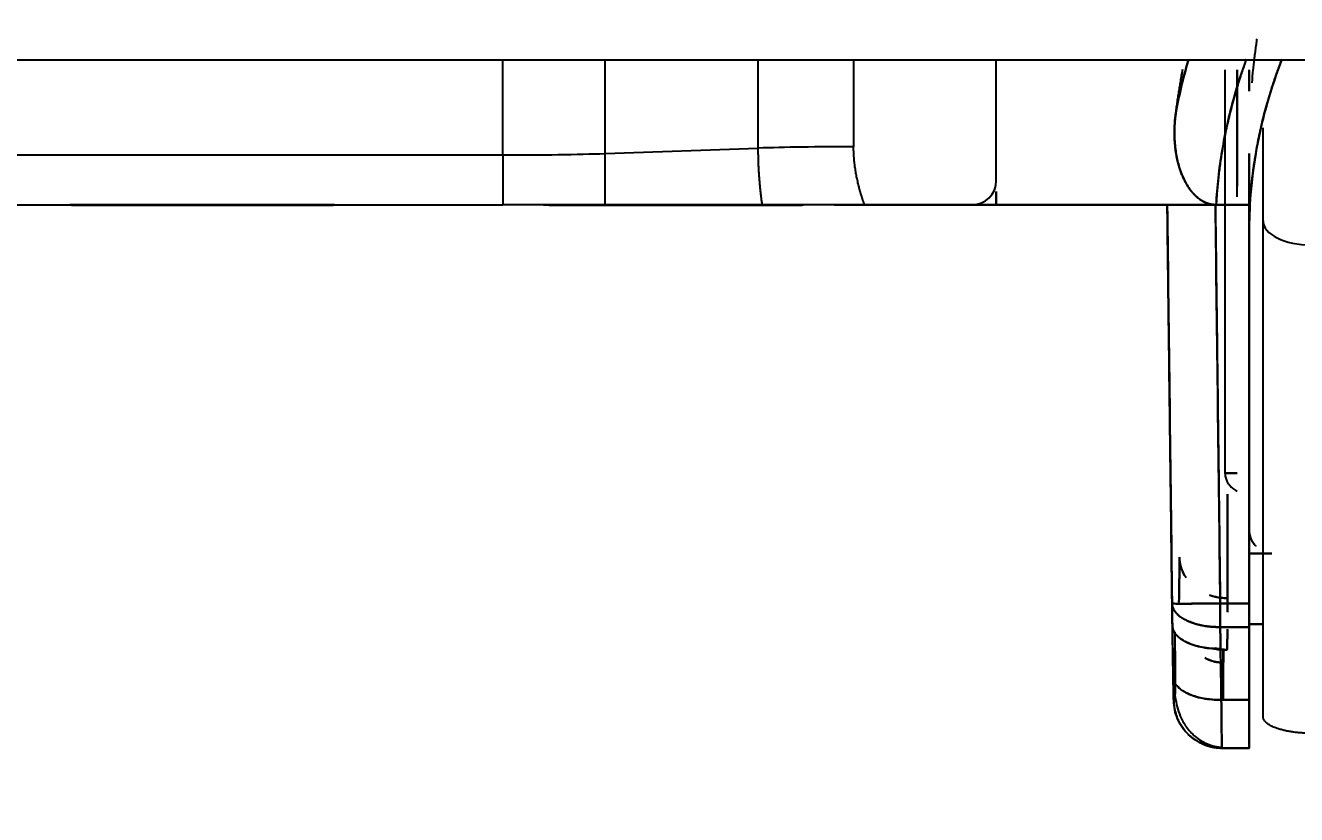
# Model space of a CAD drawing. Extents: x 8663 to 11443, y -20992 to -18942.
# Drawn here: x 9568.53 to 9594.93, y -20558.39 to -20542 of the extents above; entities that cross this region are included whole.
import ezdxf

# ---------------------------------------------------------------- set-up
doc = ezdxf.new("R2010")
doc.units = 0
doc.layers.get('0').update_dxf_attribs({"linetype": 'CONTINUOUS'})
doc.layers.add('1', color=7, linetype='CONTINUOUS')
doc.styles.add('____', font='')
doc.styles.get('____').set_extended_font_data('굴림')
doc.dimstyles.new('MSADIM', dxfattribs={"dimtxt": 33, "dimasz": 17, "dimexe": 10, "dimexo": 7.5, "dimgap": 10, "dimtad": 0, "dimtih": 1, "dimtoh": 1, "dimdec": 0, "dimzin": 1, "dimtxsty": '____', "dimcen": 11.25, "dimazin": 3, "dimtfac": 1, "dimtdec": 0, "dimtix": 1, "dimtmove": 0, "dimatfit": 3, "dimtolj": 1, "dimtzin": 1})

# ---------------------------------------------------------------- blocks, each defined once
blk = doc.blocks.new('*D257')
at = {"color": 0}
for p, q in [((9808.175, -20526.701), (9808.175, -20649.19)), ((9336.771, -20553.594), (9336.771, -20649.19)), ((9353.771, -20639.19), (9531.49, -20639.19)), ((9791.175, -20639.19), (9613.456, -20639.19))]:
    blk.add_line(p, q, dxfattribs=at)
for points in [[(9353.771, -20636.357), (9353.771, -20642.024), (9336.771, -20639.19)], [(9791.175, -20636.357), (9791.175, -20642.024), (9808.175, -20639.19)]]:
    blk.add_solid(points, dxfattribs=at)
at = {"color": 0, "insert": (9572.473, -20639.19), "char_height": 28, "attachment_point": 5, "style": '____'}
blk.add_mtext('\\A1;470', dxfattribs=at)

msp = doc.modelspace()

# ---------------------------------------------------------------- linework, layer by layer
at = {"layer": '1', "color": 7, "linetype": 'CONTINUOUS'}
for p, q in [((9578.447, -20544.688), (9578.447, -20542.716)), ((9580.569, -20544.657), (9580.569, -20542.716)), ((9583.748, -20544.546), (9583.748, -20542.716)), ((9585.728, -20542.716), (9585.728, -20544.517)), ((9588.69, -20545.222), (9588.69, -20542.716)), ((9594.23, -20546.056), (9594.23, -20544.121)), ((9580.569, -20544.657), (9583.748, -20544.546)), ((9516.189, -20544.688), (9578.447, -20544.688)), ((9578.447, -20544.688), (9578.447, -20545.722)), ((9580.569, -20545.722), (9580.569, -20544.657)), ((9424.935, -20545.722), (9578.447, -20545.722)), ((9585.956, -20545.722), (9588.19, -20545.722)), ((9592.241, -20545.722), (9592.24, -20545.722)), ((9594.23, -20556.351), (9594.23, -20546.056))]:
    msp.add_line(p, q, dxfattribs=at)
msp.add_arc((9588.19, -20545.222), 0.5, 270, 0, dxfattribs=at)
for centre, major_axis, ratio, start_param, end_param in [((9585.728, -20544.615), (-2.8, 0), 0.034899, 4.712389, 5.497787), ((9578.447, -20544.583), (3, 0), 0.034899, 4.712389, 5.497787), ((9595.23, -20546.056), (-1, 0), 0.499996, 0, 1.570796)]:
    msp.add_ellipse(centre, major_axis=major_axis, ratio=ratio, start_param=start_param, end_param=end_param, dxfattribs=at)
for points, degree, knots in [([(9594.027, -20542.922), (9594.03, -20542.901), (9594.034, -20542.859), (9594.041, -20542.795), (9594.048, -20542.732), (9594.055, -20542.669), (9594.063, -20542.606), (9594.071, -20542.544), (9594.078, -20542.482), (9594.087, -20542.42), (9594.095, -20542.359), (9594.101, -20542.311), (9594.105, -20542.284), (9594.106, -20542.277)], 3, [0, 0, 0, 0, 0.098705, 0.196998, 0.294878, 0.392345, 0.4894, 0.586042, 0.682271, 0.778088, 0.873492, 0.968483, 1, 1, 1, 1]), ([(9606.94, -20542.716), (9605.163, -20542.716), (9603.394, -20542.716), (9599.878, -20542.716), (9598.131, -20542.716), (9592.934, -20542.716), (9589.524, -20542.716), (9585.33, -20542.716), (9584.493, -20542.716), (9582.834, -20542.716), (9582.015, -20542.716), (9579.585, -20542.716), (9578.003, -20542.716), (9573.357, -20542.716), (9570.393, -20542.716), (9566.818, -20542.716), (9566.109, -20542.716), (9564.705, -20542.716), (9564.008, -20542.716), (9561.948, -20542.716), (9560.611, -20542.716), (9556.7, -20542.716), (9554.227, -20542.716), (9549.506, -20542.716), (9547.259, -20542.716), (9542.963, -20542.716), (9540.914, -20542.716), (9536.994, -20542.716), (9535.142, -20542.716), (9531.625, -20542.716), (9529.96, -20542.716), (9525.212, -20542.716), (9522.372, -20542.716), (9518.646, -20542.716), (9517.533, -20542.716), (9516.479, -20542.716)], 3, [0, 0, 0, 0, 0.038702, 0.038702, 0.077404, 0.077404, 0.154808, 0.154808, 0.174159, 0.174159, 0.19351, 0.19351, 0.232212, 0.232212, 0.309615, 0.309615, 0.328966, 0.328966, 0.348317, 0.348317, 0.387019, 0.387019, 0.464423, 0.464423, 0.541827, 0.541827, 0.619231, 0.619231, 0.696635, 0.696635, 0.774039, 0.774039, 0.928846, 0.928846, 1, 1, 1, 1]), ([(9592.682, -20542.704), (9592.679, -20542.713), (9592.571, -20543.087), (9592.483, -20543.465), (9592.416, -20543.836)], 3, [0, 0, 0, 0, 0.025816, 1, 1, 1, 1]), ([(9592.416, -20543.836), (9592.483, -20543.465), (9592.571, -20543.087), (9592.679, -20542.713), (9592.682, -20542.704)], 3, [0, 0, 0, 0, 0.974184, 1, 1, 1, 1]), ([(9593.256, -20545.722), (9593.278, -20545.347), (9593.319, -20544.972), (9593.444, -20544.227), (9593.527, -20543.857), (9593.705, -20543.226), (9593.79, -20542.962), (9593.886, -20542.7)], 3, [0, 0, 0, 0, 0.366502, 0.366502, 0.733003, 0.733003, 1, 1, 1, 1]), ([(9593.886, -20542.7), (9593.742, -20543.091), (9593.32, -20544.591), (9593.256, -20545.722)], 2, [0, 0, 0, 0.266862, 1, 1, 1]), ([(9593.957, -20545.722), (9594.021, -20544.652), (9594.448, -20543.148), (9594.623, -20542.7)], 2, [0, 0, 0, 0.692641, 1, 1, 1]), ([(9594.623, -20542.7), (9594.506, -20542.999), (9594.404, -20543.303), (9594.219, -20543.956), (9594.139, -20544.306), (9594.019, -20545.011), (9593.978, -20545.366), (9593.957, -20545.722)], 3, [0, 0, 0, 0, 0.307359, 0.307359, 0.65368, 0.65368, 1, 1, 1, 1]), ([(9592.56, -20542.915), (9592.56, -20542.915), (9592.552, -20542.958), (9592.537, -20543.044), (9592.515, -20543.174), (9592.494, -20543.304), (9592.473, -20543.436), (9592.453, -20543.568), (9592.434, -20543.702), (9592.422, -20543.792), (9592.416, -20543.836)], 3, [0, 0, 0, 0, 0.000231, 0.139976, 0.280747, 0.422545, 0.565369, 0.709219, 0.854096, 1, 1, 1, 1]), ([(9592.416, -20543.836), (9592.415, -20543.846), (9592.413, -20543.864), (9592.409, -20543.892), (9592.406, -20543.919), (9592.404, -20543.946), (9592.401, -20543.973), (9592.399, -20543.999), (9592.397, -20544.025), (9592.395, -20544.05), (9592.394, -20544.075), (9592.393, -20544.1), (9592.392, -20544.124), (9592.391, -20544.148), (9592.391, -20544.172), (9592.39, -20544.195), (9592.39, -20544.218), (9592.39, -20544.241), (9592.39, -20544.263), (9592.391, -20544.284), (9592.391, -20544.306), (9592.392, -20544.326), (9592.393, -20544.347), (9592.394, -20544.367), (9592.395, -20544.387), (9592.399, -20544.452), (9592.409, -20544.56), (9592.432, -20544.705), (9592.461, -20544.839), (9592.5, -20544.975), (9592.55, -20545.112), (9592.614, -20545.247), (9592.684, -20545.364), (9592.743, -20545.442), (9592.784, -20545.488), (9592.804, -20545.51), (9592.825, -20545.531), (9592.847, -20545.551), (9592.868, -20545.57), (9592.89, -20545.587), (9592.912, -20545.604), (9592.934, -20545.619), (9592.957, -20545.634), (9592.979, -20545.647), (9593.002, -20545.659), (9593.025, -20545.67), (9593.048, -20545.68), (9593.071, -20545.689), (9593.094, -20545.697), (9593.117, -20545.704), (9593.14, -20545.71), (9593.163, -20545.714), (9593.187, -20545.718), (9593.21, -20545.72), (9593.233, -20545.722), (9593.249, -20545.722), (9593.256, -20545.722)], 3, [0, 0, 0, 0, 0.012361, 0.024554, 0.036578, 0.048434, 0.06012, 0.071638, 0.082987, 0.094167, 0.105177, 0.116019, 0.126691, 0.137195, 0.147529, 0.157694, 0.167689, 0.177516, 0.187173, 0.196662, 0.205981, 0.215131, 0.224112, 0.232924, 0.241568, 0.250042, 0.319118, 0.383554, 0.443382, 0.498646, 0.569645, 0.634823, 0.694411, 0.748698, 0.762236, 0.775505, 0.788514, 0.801272, 0.813786, 0.826067, 0.838123, 0.849966, 0.861606, 0.873054, 0.884321, 0.895419, 0.906361, 0.917159, 0.927826, 0.938376, 0.948823, 0.95918, 0.969462, 0.979683, 0.989857, 1, 1, 1, 1]), ([(9593.256, -20545.722), (9593.115, -20545.722), (9592.982, -20545.648), (9592.865, -20545.583), (9592.763, -20545.465), (9592.596, -20545.269), (9592.498, -20544.963), (9592.416, -20544.706), (9592.396, -20544.406), (9592.378, -20544.127), (9592.416, -20543.836)], 2, [0, 0, 0, 0.125, 0.125, 0.25, 0.25, 0.5, 0.5, 0.75, 0.75, 1, 1, 1]), ([(9583.832, -20545.722), (9583.83, -20545.709), (9583.826, -20545.682), (9583.821, -20545.642), (9583.816, -20545.601), (9583.811, -20545.561), (9583.806, -20545.521), (9583.801, -20545.48), (9583.797, -20545.44), (9583.792, -20545.399), (9583.788, -20545.359), (9583.784, -20545.318), (9583.781, -20545.278), (9583.777, -20545.238), (9583.774, -20545.197), (9583.771, -20545.157), (9583.768, -20545.116), (9583.765, -20545.076), (9583.763, -20545.035), (9583.76, -20544.995), (9583.758, -20544.954), (9583.756, -20544.914), (9583.755, -20544.873), (9583.753, -20544.832), (9583.752, -20544.792), (9583.751, -20544.751), (9583.75, -20544.711), (9583.749, -20544.67), (9583.749, -20544.629), (9583.748, -20544.587), (9583.748, -20544.56), (9583.748, -20544.546)], 3, [0, 0, 0, 0, 0.03455, 0.06908, 0.103591, 0.138084, 0.172561, 0.207023, 0.24147, 0.275903, 0.310324, 0.344734, 0.379134, 0.413525, 0.447908, 0.482284, 0.516655, 0.551021, 0.585383, 0.619743, 0.654102, 0.68846, 0.72282, 0.757182, 0.791547, 0.825916, 0.860301, 0.894863, 0.929664, 0.964709, 1, 1, 1, 1]), ([(9574.946, -20545.722), (9574.965, -20545.722), (9574.913, -20545.722), (9574.672, -20545.722), (9574.485, -20545.722), (9574.004, -20545.722), (9573.71, -20545.722), (9573.061, -20545.722), (9572.705, -20545.722), (9571.985, -20545.722), (9571.622, -20545.722), (9570.943, -20545.722), (9570.628, -20545.722), (9570.093, -20545.722), (9569.874, -20545.722), (9569.564, -20545.722), (9569.473, -20545.722), (9569.454, -20545.722)], 3, [0, 0, 0, 0, 0.125, 0.125, 0.25, 0.25, 0.375, 0.375, 0.5, 0.5, 0.625, 0.625, 0.75, 0.75, 0.875, 0.875, 1, 1, 1, 1]), ([(9574.914, -20545.732), (9574.915, -20545.732), (9574.916, -20545.732), (9574.917, -20545.732), (9574.918, -20545.732), (9574.918, -20545.732), (9574.918, -20545.732), (9574.918, -20545.732), (9574.918, -20545.732), (9574.918, -20545.732), (9574.917, -20545.732), (9574.916, -20545.732), (9574.915, -20545.732), (9574.913, -20545.732), (9574.911, -20545.732), (9574.909, -20545.732), (9574.907, -20545.732), (9574.904, -20545.732), (9574.901, -20545.732), (9574.898, -20545.732), (9574.895, -20545.732), (9574.891, -20545.732), (9574.887, -20545.732), (9574.883, -20545.732), (9574.879, -20545.732), (9574.874, -20545.732), (9574.869, -20545.732), (9574.864, -20545.732), (9574.858, -20545.732), (9574.852, -20545.732), (9574.846, -20545.732), (9574.84, -20545.732), (9574.834, -20545.732), (9574.827, -20545.732), (9574.82, -20545.732), (9574.813, -20545.732), (9574.805, -20545.732), (9574.797, -20545.732), (9574.789, -20545.732), (9574.781, -20545.732), (9574.772, -20545.732), (9574.743, -20545.732), (9574.687, -20545.732), (9574.593, -20545.732), (9574.483, -20545.732), (9574.359, -20545.732), (9574.209, -20545.733), (9574.032, -20545.732), (9573.827, -20545.732), (9573.606, -20545.732), (9573.388, -20545.732), (9573.177, -20545.732), (9572.976, -20545.732), (9572.769, -20545.732), (9572.558, -20545.732), (9572.326, -20545.732), (9572.075, -20545.732), (9571.809, -20545.732), (9571.547, -20545.732), (9571.309, -20545.732), (9571.094, -20545.732), (9570.904, -20545.732), (9570.721, -20545.732), (9570.547, -20545.732), (9570.368, -20545.732), (9570.189, -20545.732), (9570.018, -20545.732), (9569.869, -20545.732), (9569.776, -20545.732), (9569.724, -20545.732), (9569.702, -20545.732), (9569.681, -20545.731), (9569.662, -20545.731), (9569.643, -20545.731), (9569.625, -20545.731), (9569.609, -20545.731), (9569.593, -20545.731), (9569.578, -20545.732), (9569.565, -20545.732), (9569.552, -20545.732), (9569.541, -20545.732), (9569.53, -20545.732), (9569.521, -20545.732), (9569.512, -20545.732), (9569.505, -20545.732), (9569.498, -20545.732), (9569.493, -20545.732), (9569.488, -20545.732), (9569.486, -20545.732), (9569.485, -20545.732)], 3, [0, 0, 0, 0, 0.003175, 0.006345, 0.009508, 0.012665, 0.015817, 0.018964, 0.022106, 0.025243, 0.028376, 0.031505, 0.034631, 0.037753, 0.040872, 0.043988, 0.047102, 0.050214, 0.053323, 0.056432, 0.059539, 0.062645, 0.065751, 0.068856, 0.071961, 0.075067, 0.078173, 0.081281, 0.084389, 0.087499, 0.090611, 0.093725, 0.096842, 0.099961, 0.103084, 0.10621, 0.109339, 0.112473, 0.115611, 0.118753, 0.121901, 0.125053, 0.149957, 0.174751, 0.199593, 0.224641, 0.250049, 0.281661, 0.312831, 0.343854, 0.37503, 0.399957, 0.42476, 0.449599, 0.474635, 0.500023, 0.531526, 0.562654, 0.593713, 0.625005, 0.649958, 0.674776, 0.699617, 0.72464, 0.749998, 0.781546, 0.812691, 0.843733, 0.874975, 0.881253, 0.887514, 0.893759, 0.899992, 0.906215, 0.91243, 0.918639, 0.924846, 0.931052, 0.93726, 0.943473, 0.949693, 0.955923, 0.962164, 0.96842, 0.974693, 0.980985, 0.987298, 0.993636, 1, 1, 1, 1]), ([(9569.485, -20545.732), (9569.504, -20545.732), (9569.593, -20545.731), (9569.901, -20545.732), (9570.119, -20545.732), (9570.647, -20545.732), (9570.957, -20545.731), (9571.628, -20545.732), (9571.988, -20545.732), (9572.699, -20545.732), (9573.051, -20545.731), (9573.692, -20545.732), (9573.98, -20545.733), (9574.456, -20545.732), (9574.644, -20545.732), (9574.882, -20545.732), (9574.933, -20545.732), (9574.914, -20545.732)], 3, [0, 0, 0, 0, 0.125, 0.125, 0.25, 0.25, 0.375, 0.375, 0.5, 0.5, 0.625, 0.625, 0.75, 0.75, 0.875, 0.875, 1, 1, 1, 1]), ([(9580.569, -20545.722), (9580.279, -20545.722), (9579.944, -20545.722), (9579.492, -20545.722), (9579.4, -20545.722), (9579.213, -20545.722), (9579.118, -20545.722), (9578.928, -20545.722), (9578.832, -20545.722), (9578.688, -20545.722), (9578.616, -20545.722), (9578.532, -20545.722), (9578.496, -20545.722), (9578.471, -20545.722), (9578.459, -20545.722), (9578.447, -20545.722)], 3, [0, 0, 0, 0, 0.5, 0.5, 0.625, 0.625, 0.75, 0.75, 0.875, 0.875, 0.9375, 0.96875, 0.984375, 0.984375, 1, 1, 1, 1]), ([(9579.291, -20545.722), (9579.355, -20545.722), (9579.694, -20545.722), (9580.507, -20545.722), (9581.538, -20545.722), (9582.631, -20545.722), (9583.618, -20545.722), (9584.35, -20545.722), (9584.715, -20545.722), (9584.686, -20545.722)], 2, [0, 0, 0, 0.059045, 0.193467, 0.327889, 0.462311, 0.596733, 0.731156, 0.865578, 1, 1, 1]), ([(9584.686, -20545.722), (9584.705, -20545.722), (9584.653, -20545.722), (9584.412, -20545.722), (9584.225, -20545.722), (9583.744, -20545.722), (9583.45, -20545.722), (9582.801, -20545.722), (9582.445, -20545.722), (9581.725, -20545.722), (9581.362, -20545.722), (9580.683, -20545.722), (9580.368, -20545.722), (9579.833, -20545.722), (9579.614, -20545.722), (9579.39, -20545.722), (9579.335, -20545.722), (9579.292, -20545.722)], 3, [0, 0, 0, 0, 0.134406, 0.134406, 0.268813, 0.268813, 0.403219, 0.403219, 0.537625, 0.537625, 0.672032, 0.672032, 0.806438, 0.806438, 0.940844, 0.940844, 1, 1, 1, 1]), ([(9579.406, -20545.732), (9579.431, -20545.732), (9579.458, -20545.732), (9579.641, -20545.732), (9579.859, -20545.732), (9580.387, -20545.732), (9580.697, -20545.731), (9581.368, -20545.732), (9581.728, -20545.732), (9582.439, -20545.732), (9582.791, -20545.731), (9583.432, -20545.732), (9583.72, -20545.733), (9584.196, -20545.732), (9584.384, -20545.732), (9584.622, -20545.732), (9584.673, -20545.732), (9584.654, -20545.732)], 3, [0, 0, 0, 0, 0.02651, 0.02651, 0.16558, 0.16558, 0.30465, 0.30465, 0.44372, 0.44372, 0.58279, 0.58279, 0.72186, 0.72186, 0.86093, 0.86093, 1, 1, 1, 1]), ([(9584.654, -20545.732), (9584.655, -20545.732), (9584.656, -20545.732), (9584.657, -20545.732), (9584.658, -20545.732), (9584.658, -20545.732), (9584.658, -20545.732), (9584.658, -20545.732), (9584.658, -20545.732), (9584.658, -20545.732), (9584.657, -20545.732), (9584.656, -20545.732), (9584.655, -20545.732), (9584.653, -20545.732), (9584.651, -20545.732), (9584.649, -20545.732), (9584.647, -20545.732), (9584.644, -20545.732), (9584.641, -20545.732), (9584.638, -20545.732), (9584.635, -20545.732), (9584.631, -20545.732), (9584.627, -20545.732), (9584.623, -20545.732), (9584.619, -20545.732), (9584.614, -20545.732), (9584.609, -20545.732), (9584.604, -20545.732), (9584.598, -20545.732), (9584.592, -20545.732), (9584.586, -20545.732), (9584.58, -20545.732), (9584.574, -20545.732), (9584.567, -20545.732), (9584.56, -20545.732), (9584.553, -20545.732), (9584.545, -20545.732), (9584.537, -20545.732), (9584.529, -20545.732), (9584.521, -20545.732), (9584.512, -20545.732), (9584.483, -20545.732), (9584.427, -20545.732), (9584.333, -20545.732), (9584.223, -20545.732), (9584.099, -20545.732), (9583.949, -20545.733), (9583.772, -20545.732), (9583.567, -20545.732), (9583.346, -20545.732), (9583.128, -20545.732), (9582.917, -20545.732), (9582.716, -20545.732), (9582.509, -20545.732), (9582.298, -20545.732), (9582.066, -20545.732), (9581.815, -20545.732), (9581.549, -20545.732), (9581.287, -20545.732), (9581.049, -20545.732), (9580.834, -20545.732), (9580.644, -20545.732), (9580.461, -20545.732), (9580.287, -20545.732), (9580.108, -20545.732), (9579.929, -20545.732), (9579.758, -20545.732), (9579.656, -20545.732), (9579.608, -20545.732), (9579.605, -20545.732)], 3, [0, 0, 0, 0, 0.003755, 0.007503, 0.011244, 0.014978, 0.018706, 0.022427, 0.026143, 0.029853, 0.033558, 0.037259, 0.040955, 0.044647, 0.048336, 0.052021, 0.055704, 0.059384, 0.063062, 0.066738, 0.070412, 0.074086, 0.077758, 0.081431, 0.085103, 0.088776, 0.09245, 0.096124, 0.099801, 0.103479, 0.107159, 0.110842, 0.114528, 0.118217, 0.121909, 0.125606, 0.129307, 0.133013, 0.136724, 0.14044, 0.144163, 0.147891, 0.177343, 0.206664, 0.236043, 0.265666, 0.295713, 0.333098, 0.369961, 0.406649, 0.443519, 0.472999, 0.502331, 0.531706, 0.561314, 0.591339, 0.628594, 0.665408, 0.702138, 0.739146, 0.768655, 0.798005, 0.827383, 0.856976, 0.886965, 0.924274, 0.961107, 0.997818, 1, 1, 1, 1]), ([(9583.832, -20545.722), (9583.555, -20545.722), (9583.278, -20545.722), (9582.726, -20545.722), (9582.45, -20545.722), (9582.039, -20545.722), (9581.903, -20545.722), (9581.631, -20545.722), (9581.495, -20545.722), (9581.226, -20545.722), (9581.092, -20545.722), (9580.894, -20545.722), (9580.828, -20545.722), (9580.697, -20545.722), (9580.633, -20545.722), (9580.569, -20545.722)], 3, [0, 0, 0, 0, 0.25, 0.25, 0.5, 0.5, 0.625, 0.625, 0.75, 0.75, 0.875, 0.875, 0.9375, 0.9375, 1, 1, 1, 1]), ([(9585.956, -20545.722), (9585.857, -20545.722), (9585.66, -20545.722), (9585.467, -20545.722), (9585.275, -20545.722), (9585.18, -20545.722), (9585.038, -20545.722), (9584.991, -20545.722), (9584.921, -20545.722), (9584.898, -20545.722), (9584.852, -20545.722), (9584.737, -20545.722), (9584.537, -20545.722), (9584.369, -20545.722), (9584.206, -20545.722), (9584.127, -20545.722), (9584.032, -20545.722), (9584.013, -20545.722), (9583.976, -20545.722), (9583.92, -20545.722), (9583.867, -20545.722), (9583.832, -20545.722)], 3, [0, 0, 0, 0, 0.125, 0.25, 0.25, 0.375, 0.375, 0.4375, 0.4375, 0.46875, 0.46875, 0.5, 0.625, 0.75, 0.75, 0.875, 0.875, 0.90625, 0.90625, 0.9375, 1, 1, 1, 1]), ([(9587.958, -20545.722), (9587.788, -20545.722), (9587.585, -20545.722), (9587.384, -20545.722), (9587.17, -20545.722)], 2, [0, 0, 0, 0.5, 0.5, 1, 1, 1]), ([(9588.416, -20545.722), (9588.416, -20545.722), (9588.412, -20545.722), (9588.4, -20545.722), (9588.391, -20545.722), (9588.367, -20545.722), (9588.353, -20545.722), (9588.318, -20545.722), (9588.298, -20545.722), (9588.254, -20545.722), (9588.23, -20545.722), (9588.178, -20545.722), (9588.151, -20545.722), (9588.093, -20545.722), (9588.063, -20545.722), (9588.002, -20545.722), (9587.971, -20545.722), (9587.94, -20545.722)], 3, [0, 0, 0, 0, 0.124292, 0.124292, 0.249393, 0.249393, 0.374494, 0.374494, 0.499595, 0.499595, 0.624697, 0.624697, 0.749798, 0.749798, 0.874899, 0.874899, 1, 1, 1, 1]), ([(9587.94, -20545.722), (9588.034, -20545.722), (9588.209, -20545.722), (9588.343, -20545.722), (9588.416, -20545.722), (9588.416, -20545.722)], 2, [0, 0, 0, 0.249872, 0.499744, 0.749617, 1, 1, 1]), ([(9592.241, -20545.722), (9592.242, -20545.722), (9592.395, -20545.722), (9592.536, -20545.722), (9592.674, -20545.722), (9593.044, -20545.722), (9593.241, -20545.722)], 2, [0, 0, 0, 0.25, 0.5, 0.5, 0.75, 1, 1, 1]), ([(9593.241, -20545.722), (9593.236, -20545.722), (9593.225, -20545.722), (9593.209, -20545.722), (9593.193, -20545.722), (9593.178, -20545.722), (9593.162, -20545.722), (9593.145, -20545.722), (9593.129, -20545.723), (9593.113, -20545.723), (9593.097, -20545.723), (9593.081, -20545.723), (9593.065, -20545.723), (9593.048, -20545.723), (9593.032, -20545.723), (9593.016, -20545.723), (9593, -20545.723), (9592.983, -20545.723), (9592.967, -20545.723), (9592.951, -20545.723), (9592.935, -20545.723), (9592.919, -20545.723), (9592.903, -20545.723), (9592.887, -20545.723), (9592.871, -20545.723), (9592.855, -20545.723), (9592.839, -20545.723), (9592.824, -20545.723), (9592.808, -20545.723), (9592.793, -20545.723), (9592.777, -20545.723), (9592.762, -20545.723), (9592.747, -20545.723), (9592.732, -20545.723), (9592.717, -20545.723), (9592.702, -20545.723), (9592.688, -20545.723), (9592.673, -20545.723), (9592.659, -20545.723), (9592.645, -20545.723), (9592.631, -20545.723), (9592.618, -20545.723), (9592.604, -20545.723), (9592.591, -20545.723), (9592.578, -20545.723), (9592.565, -20545.723), (9592.553, -20545.723), (9592.54, -20545.723), (9592.528, -20545.723), (9592.516, -20545.723), (9592.504, -20545.723), (9592.493, -20545.723), (9592.482, -20545.723), (9592.471, -20545.723), (9592.46, -20545.723), (9592.449, -20545.723), (9592.439, -20545.723), (9592.429, -20545.723), (9592.419, -20545.723), (9592.41, -20545.723), (9592.401, -20545.723), (9592.392, -20545.723), (9592.383, -20545.723), (9592.375, -20545.723), (9592.367, -20545.723), (9592.359, -20545.723), (9592.351, -20545.723), (9592.344, -20545.723), (9592.337, -20545.723), (9592.33, -20545.723), (9592.323, -20545.723), (9592.317, -20545.723), (9592.311, -20545.723), (9592.305, -20545.723), (9592.3, -20545.723), (9592.295, -20545.723), (9592.29, -20545.723), (9592.285, -20545.723), (9592.281, -20545.723), (9592.277, -20545.723), (9592.273, -20545.723), (9592.269, -20545.723), (9592.265, -20545.723), (9592.262, -20545.723), (9592.259, -20545.723), (9592.257, -20545.723), (9592.254, -20545.723), (9592.252, -20545.723), (9592.25, -20545.723), (9592.248, -20545.723), (9592.246, -20545.722), (9592.245, -20545.722), (9592.244, -20545.722), (9592.243, -20545.722), (9592.242, -20545.722), (9592.242, -20545.722), (9592.241, -20545.722), (9592.241, -20545.722), (9592.241, -20545.722)], 3, [0, 0, 0, 0, 0.010061, 0.020173, 0.030334, 0.040544, 0.050802, 0.061106, 0.071456, 0.08185, 0.092288, 0.102768, 0.11329, 0.123851, 0.13445, 0.145087, 0.15576, 0.166468, 0.177208, 0.187981, 0.198784, 0.209616, 0.220476, 0.231362, 0.242272, 0.253205, 0.264159, 0.275134, 0.286126, 0.297135, 0.308159, 0.319197, 0.330246, 0.341305, 0.352372, 0.363446, 0.374525, 0.385607, 0.396691, 0.407775, 0.418856, 0.429935, 0.441008, 0.452074, 0.463131, 0.474178, 0.485213, 0.496235, 0.507241, 0.51823, 0.529201, 0.540152, 0.551081, 0.561987, 0.572867, 0.583722, 0.594549, 0.605346, 0.616113, 0.626848, 0.637549, 0.648215, 0.658845, 0.669437, 0.679991, 0.690504, 0.700976, 0.711405, 0.721791, 0.732132, 0.742427, 0.752675, 0.762875, 0.773026, 0.783127, 0.793178, 0.803176, 0.813123, 0.823015, 0.832854, 0.842638, 0.852366, 0.862037, 0.871652, 0.88121, 0.890709, 0.900149, 0.909531, 0.918852, 0.928114, 0.937315, 0.946455, 0.955534, 0.964552, 0.973507, 0.982401, 0.991232, 1, 1, 1, 1]), ([(9593.44, -20551.294), (9593.44, -20551.294), (9593.446, -20551.294), (9593.468, -20551.294), (9593.485, -20551.294), (9593.529, -20551.294), (9593.556, -20551.294), (9593.617, -20551.294), (9593.652, -20551.294), (9593.69, -20551.294)], 3, [0, 0, 0, 0, 0.248914, 0.248914, 0.499276, 0.499276, 0.749638, 0.749638, 1, 1, 1, 1]), ([(9593.69, -20551.294), (9593.652, -20551.294), (9593.617, -20551.294), (9593.556, -20551.294), (9593.529, -20551.294), (9593.485, -20551.294), (9593.468, -20551.294), (9593.446, -20551.294), (9593.44, -20551.294), (9593.44, -20551.294)], 3, [0, 0, 0, 0, 0.250161, 0.250161, 0.500323, 0.500323, 0.750484, 0.750484, 1, 1, 1, 1]), ([(9593.44, -20551.294), (9593.44, -20551.322), (9593.443, -20551.351), (9593.456, -20551.406), (9593.466, -20551.434), (9593.491, -20551.486), (9593.506, -20551.511), (9593.542, -20551.558), (9593.563, -20551.58), (9593.61, -20551.62), (9593.635, -20551.638), (9593.671, -20551.659), (9593.68, -20551.664), (9593.69, -20551.669)], 3, [0, 0, 0, 0, 0.187613, 0.187613, 0.375226, 0.375226, 0.562839, 0.562839, 0.750451, 0.750451, 0.938064, 0.938064, 1, 1, 1, 1]), ([(9593.94, -20552.464), (9593.94, -20552.468), (9593.94, -20552.475), (9593.941, -20552.487), (9593.941, -20552.498), (9593.942, -20552.509), (9593.943, -20552.52), (9593.945, -20552.531), (9593.946, -20552.542), (9593.948, -20552.553), (9593.95, -20552.564), (9593.952, -20552.574), (9593.955, -20552.585), (9593.958, -20552.595), (9593.961, -20552.606), (9593.964, -20552.616), (9593.967, -20552.626), (9593.971, -20552.636), (9593.974, -20552.646), (9593.978, -20552.655), (9593.982, -20552.665), (9593.986, -20552.674), (9593.991, -20552.684), (9593.995, -20552.693), (9594, -20552.702), (9594.005, -20552.71), (9594.01, -20552.719), (9594.015, -20552.728), (9594.021, -20552.736), (9594.026, -20552.744), (9594.032, -20552.752), (9594.037, -20552.76), (9594.043, -20552.768), (9594.047, -20552.773), (9594.05, -20552.776), (9594.05, -20552.777)], 3, [0, 0, 0, 0, 0.033772, 0.067372, 0.100799, 0.134052, 0.167133, 0.200041, 0.232776, 0.265338, 0.297728, 0.329944, 0.361988, 0.393858, 0.425556, 0.457081, 0.488433, 0.519612, 0.550618, 0.581451, 0.612111, 0.642599, 0.672913, 0.703055, 0.733024, 0.762819, 0.792442, 0.821893, 0.85117, 0.880274, 0.909205, 0.937964, 0.96655, 0.994962, 1, 1, 1, 1]), ([(9594.079, -20552.809), (9594.078, -20552.809), (9594.01, -20552.738), (9593.973, -20552.643), (9593.94, -20552.558), (9593.94, -20552.464)], 2, [0, 0, 0, 0.001093, 0.500547, 0.500547, 1, 1, 1]), ([(9592.479, -20553.976), (9592.484, -20553.976), (9592.487, -20553.896), (9592.492, -20553.579), (9592.493, -20553.344), (9592.493, -20553.038)], 3, [0, 0, 0, 0, 0.5, 0.5, 1, 1, 1, 1]), ([(9592.636, -20553.473), (9592.612, -20553.439), (9592.591, -20553.403), (9592.547, -20553.314), (9592.528, -20553.26), (9592.501, -20553.151), (9592.494, -20553.094), (9592.493, -20553.038)], 3, [0, 0, 0, 0, 0.264063, 0.264063, 0.632031, 0.632031, 1, 1, 1, 1]), ([(9593.493, -20553.892), (9593.428, -20553.892), (9593.363, -20553.887), (9593.237, -20553.865), (9593.176, -20553.849), (9593.118, -20553.829)], 3, [0, 0, 0, 0, 0.506522, 0.506522, 1, 1, 1, 1]), ([(9593.342, -20554.002), (9593.337, -20554.002), (9593.327, -20554.002), (9593.312, -20554.002), (9593.297, -20554.002), (9593.282, -20554.003), (9593.268, -20554.003), (9593.253, -20554.003), (9593.239, -20554.003), (9593.225, -20554.003), (9593.211, -20554.003), (9593.197, -20554.004), (9593.183, -20554.004), (9593.17, -20554.004), (9593.156, -20554.004), (9593.143, -20554.004), (9593.13, -20554.004), (9593.117, -20554.004), (9593.104, -20554.005), (9593.092, -20554.005), (9593.08, -20554.005), (9593.067, -20554.005), (9593.055, -20554.005), (9593.043, -20554.005), (9593.032, -20554.005), (9593.02, -20554.005), (9593.009, -20554.006), (9592.997, -20554.006), (9592.986, -20554.006), (9592.975, -20554.006), (9592.965, -20554.006), (9592.954, -20554.006), (9592.944, -20554.006), (9592.933, -20554.006), (9592.923, -20554.006), (9592.913, -20554.006), (9592.904, -20554.006), (9592.894, -20554.007), (9592.885, -20554.007), (9592.875, -20554.007), (9592.866, -20554.007), (9592.857, -20554.007), (9592.849, -20554.007), (9592.84, -20554.007), (9592.831, -20554.007), (9592.823, -20554.007), (9592.815, -20554.007), (9592.807, -20554.007), (9592.799, -20554.007), (9592.791, -20554.007), (9592.784, -20554.007), (9592.777, -20554.007), (9592.769, -20554.007), (9592.762, -20554.007), (9592.755, -20554.007), (9592.748, -20554.007), (9592.742, -20554.007), (9592.735, -20554.008), (9592.729, -20554.008), (9592.723, -20554.008), (9592.717, -20554.008), (9592.711, -20554.008), (9592.705, -20554.008), (9592.699, -20554.008), (9592.694, -20554.008), (9592.688, -20554.008), (9592.683, -20554.008), (9592.678, -20554.008), (9592.673, -20554.008), (9592.668, -20554.008), (9592.663, -20554.008), (9592.658, -20554.008), (9592.654, -20554.008), (9592.649, -20554.008), (9592.645, -20554.008), (9592.641, -20554.008), (9592.609, -20554.008), (9592.557, -20554.008), (9592.496, -20554.008), (9592.452, -20554.008), (9592.413, -20554.008), (9592.383, -20554.007), (9592.363, -20554.007), (9592.353, -20554.007), (9592.347, -20554.006), (9592.345, -20554.006), (9592.343, -20554.006), (9592.343, -20554.006), (9592.342, -20554.005), (9592.342, -20554.006), (9592.342, -20554.005), (9592.342, -20554.005)], 3, [0, 0, 0, 0, 0.009645, 0.01921, 0.028694, 0.038098, 0.047422, 0.056665, 0.065827, 0.074909, 0.083911, 0.092832, 0.101672, 0.110432, 0.119112, 0.127711, 0.13623, 0.144668, 0.153026, 0.161303, 0.1695, 0.177616, 0.185652, 0.193607, 0.201482, 0.209277, 0.21699, 0.224624, 0.232177, 0.23965, 0.247042, 0.254353, 0.261584, 0.268735, 0.275805, 0.282795, 0.289704, 0.296533, 0.303281, 0.309949, 0.316536, 0.323043, 0.329469, 0.335815, 0.342081, 0.348265, 0.35437, 0.360394, 0.366337, 0.3722, 0.377983, 0.383685, 0.389307, 0.394848, 0.400309, 0.405689, 0.410988, 0.416208, 0.421347, 0.426405, 0.431383, 0.43628, 0.441097, 0.445833, 0.450489, 0.455065, 0.45956, 0.463974, 0.468308, 0.472562, 0.476735, 0.480828, 0.48484, 0.488771, 0.492623, 0.496393, 0.500084, 0.578189, 0.645882, 0.703159, 0.750017, 0.822706, 0.874984, 0.911218, 0.937488, 0.955462, 0.968743, 0.977565, 0.98437, 0.993612, 1, 1, 1, 1]), ([(9592.342, -20554.005), (9592.342, -20554.006), (9592.342, -20554.007), (9592.342, -20554.008), (9592.342, -20554.01), (9592.342, -20554.012), (9592.342, -20554.014), (9592.342, -20554.017), (9592.343, -20554.02), (9592.343, -20554.023), (9592.343, -20554.026), (9592.344, -20554.03), (9592.344, -20554.035), (9592.345, -20554.04), (9592.346, -20554.047), (9592.348, -20554.056), (9592.351, -20554.068), (9592.356, -20554.084), (9592.365, -20554.109), (9592.384, -20554.147), (9592.414, -20554.189), (9592.453, -20554.23), (9592.498, -20554.269), (9592.559, -20554.312), (9592.612, -20554.341), (9592.647, -20554.358), (9592.655, -20554.362), (9592.664, -20554.366), (9592.674, -20554.37), (9592.684, -20554.375), (9592.695, -20554.379), (9592.706, -20554.384), (9592.717, -20554.388), (9592.729, -20554.393), (9592.742, -20554.398), (9592.755, -20554.403), (9592.769, -20554.407), (9592.783, -20554.412), (9592.798, -20554.417), (9592.814, -20554.422), (9592.83, -20554.427), (9592.846, -20554.431), (9592.864, -20554.436), (9592.882, -20554.441), (9592.9, -20554.445), (9592.919, -20554.45), (9592.939, -20554.454), (9592.96, -20554.458), (9592.981, -20554.462), (9593.002, -20554.466), (9593.025, -20554.47), (9593.048, -20554.473), (9593.072, -20554.477), (9593.096, -20554.48), (9593.121, -20554.483), (9593.146, -20554.485), (9593.173, -20554.487), (9593.199, -20554.489), (9593.227, -20554.491), (9593.255, -20554.492), (9593.283, -20554.493), (9593.312, -20554.493), (9593.332, -20554.493), (9593.342, -20554.493)], 3, [0, 0, 0, 0, 0.001373, 0.003118, 0.005254, 0.007788, 0.010722, 0.014054, 0.01778, 0.021895, 0.026393, 0.031272, 0.03738, 0.044625, 0.053007, 0.062527, 0.079033, 0.099869, 0.125034, 0.177445, 0.25, 0.296962, 0.354274, 0.421932, 0.499931, 0.5073, 0.514982, 0.522977, 0.531285, 0.539906, 0.54884, 0.558087, 0.567648, 0.577521, 0.587707, 0.598206, 0.609018, 0.620143, 0.631582, 0.643333, 0.655397, 0.667774, 0.680465, 0.693468, 0.706784, 0.720413, 0.734356, 0.748611, 0.763179, 0.77806, 0.793255, 0.808762, 0.824582, 0.840716, 0.857162, 0.873921, 0.890994, 0.908379, 0.926077, 0.944088, 0.962413, 0.98105, 1, 1, 1, 1]), ([(9593.342, -20554.493), (9593.342, -20554.419), (9593.342, -20554.339), (9593.342, -20554.173), (9593.342, -20554.088), (9593.342, -20554.002)], 3, [0, 0, 0, 0, 0.5, 0.5, 1, 1, 1, 1]), ([(9593.342, -20554.002), (9593.342, -20554.088), (9593.342, -20554.173), (9593.342, -20554.339), (9593.342, -20554.419), (9593.342, -20554.493)], 3, [0, 0, 0, 0, 0.5, 0.5, 1, 1, 1, 1]), ([(9593.492, -20554.18), (9593.492, -20554.177), (9593.492, -20554.168), (9593.492, -20554.153), (9593.492, -20554.134), (9593.492, -20554.115), (9593.492, -20554.096), (9593.493, -20554.076), (9593.493, -20554.057), (9593.493, -20554.037), (9593.493, -20554.017), (9593.493, -20553.996), (9593.493, -20553.976), (9593.493, -20553.955), (9593.493, -20553.934), (9593.493, -20553.913), (9593.493, -20553.899), (9593.493, -20553.892)], 3, [0, 0, 0, 0, 0.030834, 0.100285, 0.169701, 0.239083, 0.30843, 0.377743, 0.447021, 0.516264, 0.585473, 0.654647, 0.723787, 0.792892, 0.861963, 0.930999, 1, 1, 1, 1]), ([(9593.94, -20554.493), (9593.94, -20554.419), (9593.94, -20554.339), (9593.94, -20554.173), (9593.94, -20554.088), (9593.94, -20554.002)], 3, [0, 0, 0, 0, 0.5, 0.5, 1, 1, 1, 1]), ([(9592.347, -20554.459), (9592.347, -20554.458), (9592.347, -20554.458), (9592.347, -20554.457), (9592.347, -20554.456), (9592.347, -20554.455), (9592.347, -20554.454), (9592.347, -20554.453), (9592.347, -20554.452), (9592.347, -20554.451)], 3, [0, 0, 0, 0, 0.105802, 0.217256, 0.339508, 0.476493, 0.631025, 0.805069, 1, 1, 1, 1]), ([(9593.347, -20554.945), (9593.281, -20554.946), (9593.216, -20554.943), (9593.088, -20554.932), (9593.026, -20554.923), (9592.905, -20554.9), (9592.847, -20554.885), (9592.739, -20554.85), (9592.688, -20554.83), (9592.596, -20554.785), (9592.554, -20554.76), (9592.481, -20554.707), (9592.45, -20554.678), (9592.399, -20554.619), (9592.38, -20554.588), (9592.354, -20554.524), (9592.347, -20554.491), (9592.347, -20554.459)], 3, [0, 0, 0, 0, 0.125, 0.125, 0.25, 0.25, 0.375, 0.375, 0.5, 0.5, 0.625, 0.625, 0.75, 0.75, 0.875, 0.875, 1, 1, 1, 1]), ([(9592.347, -20554.459), (9592.347, -20554.488), (9592.353, -20554.518), (9592.376, -20554.58), (9592.394, -20554.611), (9592.443, -20554.671), (9592.474, -20554.701), (9592.549, -20554.757), (9592.593, -20554.783), (9592.691, -20554.831), (9592.744, -20554.852), (9592.858, -20554.888), (9592.919, -20554.903), (9593.041, -20554.925), (9593.104, -20554.934), (9593.227, -20554.944), (9593.288, -20554.946), (9593.347, -20554.945)], 3, [0, 0, 0, 0, 0.125, 0.125, 0.25, 0.25, 0.375, 0.375, 0.5, 0.5, 0.625, 0.625, 0.75, 0.75, 0.875, 0.875, 1, 1, 1, 1]), ([(9593.479, -20554.964), (9593.479, -20554.964), (9593.48, -20554.964), (9593.48, -20554.963), (9593.48, -20554.963), (9593.48, -20554.962), (9593.481, -20554.961), (9593.481, -20554.959), (9593.481, -20554.958), (9593.482, -20554.956), (9593.482, -20554.954), (9593.482, -20554.951), (9593.482, -20554.949), (9593.483, -20554.946), (9593.483, -20554.943), (9593.483, -20554.94), (9593.483, -20554.936), (9593.483, -20554.932), (9593.484, -20554.928), (9593.484, -20554.924), (9593.484, -20554.919), (9593.484, -20554.915), (9593.485, -20554.91), (9593.485, -20554.904), (9593.485, -20554.899), (9593.485, -20554.893), (9593.485, -20554.887), (9593.486, -20554.881), (9593.486, -20554.874), (9593.486, -20554.868), (9593.486, -20554.861), (9593.486, -20554.854), (9593.487, -20554.846), (9593.487, -20554.839), (9593.487, -20554.831), (9593.487, -20554.823), (9593.487, -20554.814), (9593.487, -20554.806), (9593.488, -20554.797), (9593.488, -20554.788), (9593.488, -20554.779), (9593.488, -20554.769), (9593.488, -20554.759), (9593.488, -20554.749), (9593.489, -20554.739), (9593.489, -20554.729), (9593.489, -20554.718), (9593.489, -20554.707), (9593.489, -20554.696), (9593.489, -20554.685), (9593.489, -20554.673), (9593.49, -20554.662), (9593.49, -20554.65), (9593.49, -20554.637), (9593.49, -20554.625), (9593.49, -20554.612), (9593.49, -20554.599), (9593.49, -20554.586), (9593.49, -20554.573), (9593.491, -20554.56), (9593.491, -20554.548), (9593.491, -20554.542), (9593.491, -20554.54)], 3, [0, 0, 0, 0, 0.017062, 0.034117, 0.051163, 0.068201, 0.08523, 0.102252, 0.119265, 0.136271, 0.153268, 0.170257, 0.187237, 0.20421, 0.221174, 0.23813, 0.255079, 0.272018, 0.28895, 0.305874, 0.322789, 0.339696, 0.356596, 0.373486, 0.390369, 0.407244, 0.42411, 0.440968, 0.457819, 0.47466, 0.491494, 0.50832, 0.525137, 0.541947, 0.558748, 0.575541, 0.592325, 0.609102, 0.62587, 0.642631, 0.659383, 0.676127, 0.692863, 0.70959, 0.72631, 0.743021, 0.759724, 0.776419, 0.793106, 0.809784, 0.826455, 0.843117, 0.859771, 0.876417, 0.893055, 0.909685, 0.926306, 0.94292, 0.959525, 0.976122, 0.992711, 1, 1, 1, 1]), ([(9593.491, -20554.542), (9593.49, -20554.597), (9593.49, -20554.647), (9593.487, -20554.872), (9593.484, -20554.964), (9593.479, -20554.964)], 3, [0, 0, 0, 0, 0.197774, 0.197774, 1, 1, 1, 1]), ([(9593.402, -20555.232), (9593.272, -20555.231), (9593.143, -20555.198), (9593.023, -20555.135), (9593.023, -20555.135), (9593.023, -20555.135)], 3, [0, 0, 0, 0, 1, 1, 1, 1, 1, 1]), ([(9593.037, -20555.142), (9593.037, -20555.142), (9593.045, -20555.146), (9593.062, -20555.154), (9593.088, -20555.166), (9593.113, -20555.176), (9593.139, -20555.186), (9593.165, -20555.194), (9593.191, -20555.202), (9593.217, -20555.209), (9593.244, -20555.215), (9593.27, -20555.22), (9593.296, -20555.224), (9593.323, -20555.227), (9593.349, -20555.23), (9593.376, -20555.231), (9593.393, -20555.232), (9593.402, -20555.232)], 3, [0, 0, 0, 0, 0.000036, 0.074166, 0.147768, 0.220867, 0.293492, 0.36567, 0.437429, 0.508799, 0.579808, 0.650488, 0.720867, 0.790976, 0.860848, 0.930512, 1, 1, 1, 1]), ([(9593.219, -20554.929), (9593.241, -20554.935), (9593.263, -20554.941), (9593.35, -20554.958), (9593.414, -20554.964), (9593.479, -20554.964)], 3, [0, 0, 0, 0, 0.259602, 0.259602, 1, 1, 1, 1]), ([(9593.408, -20555.232), (9593.408, -20555.145), (9593.408, -20555.077), (9593.408, -20554.987), (9593.408, -20554.964), (9593.408, -20554.964)], 3, [0, 0, 0, 0, 0.5, 0.5, 1, 1, 1, 1]), ([(9592.364, -20555.518), (9592.364, -20555.551), (9592.371, -20555.584), (9592.396, -20555.648), (9592.415, -20555.679), (9592.465, -20555.739), (9592.496, -20555.767), (9592.569, -20555.821), (9592.611, -20555.846), (9592.703, -20555.891), (9592.754, -20555.911), (9592.863, -20555.946), (9592.921, -20555.961), (9593.042, -20555.985), (9593.105, -20555.993), (9593.233, -20556.005), (9593.299, -20556.007), (9593.364, -20556.006)], 3, [0, 0, 0, 0, 0.125, 0.125, 0.25, 0.25, 0.375, 0.375, 0.5, 0.5, 0.625, 0.625, 0.75, 0.75, 0.875, 0.875, 1, 1, 1, 1]), ([(9592.364, -20555.518), (9592.367, -20555.669), (9592.369, -20555.797), (9592.373, -20555.971), (9592.375, -20556.018), (9592.376, -20556.018)], 3, [0, 0, 0, 0, 0.5, 0.5, 1, 1, 1, 1]), ([(9592.381, -20555.611), (9592.379, -20555.723), (9592.398, -20555.963), (9592.478, -20556.301), (9592.632, -20556.576), (9592.819, -20556.782), (9593.075, -20556.938), (9593.27, -20556.981), (9593.375, -20556.988)], 3, [0, 0, 0, 0, 0.186866, 0.401291, 0.531121, 0.677314, 0.836176, 1, 1, 1, 1]), ([(9593.376, -20557.006), (9593.311, -20557.006), (9593.246, -20556.999), (9593.119, -20556.974), (9593.056, -20556.956), (9592.936, -20556.906), (9592.879, -20556.876), (9592.77, -20556.804), (9592.72, -20556.763), (9592.627, -20556.672), (9592.585, -20556.621), (9592.513, -20556.514), (9592.481, -20556.457), (9592.43, -20556.337), (9592.411, -20556.275), (9592.384, -20556.148), (9592.377, -20556.083), (9592.376, -20556.018)], 3, [0, 0, 0, 0, 0.125, 0.125, 0.25, 0.25, 0.375, 0.375, 0.5, 0.5, 0.625, 0.625, 0.75, 0.75, 0.875, 0.875, 1, 1, 1, 1]), ([(9593.376, -20557.006), (9593.375, -20557.006), (9593.373, -20556.912), (9593.369, -20556.564), (9593.366, -20556.309), (9593.364, -20556.006)], 3, [0, 0, 0, 0, 0.5, 0.5, 1, 1, 1, 1]), ([(9593.364, -20556.006), (9593.364, -20556.013), (9593.364, -20556.026), (9593.364, -20556.046), (9593.364, -20556.065), (9593.365, -20556.084), (9593.365, -20556.103), (9593.365, -20556.122), (9593.365, -20556.141), (9593.365, -20556.159), (9593.365, -20556.177), (9593.366, -20556.195), (9593.366, -20556.212), (9593.366, -20556.23), (9593.366, -20556.247), (9593.366, -20556.264), (9593.366, -20556.281), (9593.366, -20556.297), (9593.367, -20556.314), (9593.367, -20556.33), (9593.367, -20556.346), (9593.367, -20556.362), (9593.367, -20556.377), (9593.367, -20556.392), (9593.367, -20556.407), (9593.368, -20556.422), (9593.368, -20556.437), (9593.368, -20556.451), (9593.368, -20556.465), (9593.368, -20556.479), (9593.368, -20556.493), (9593.368, -20556.506), (9593.369, -20556.52), (9593.369, -20556.533), (9593.369, -20556.546), (9593.369, -20556.558), (9593.369, -20556.571), (9593.369, -20556.583), (9593.369, -20556.595), (9593.369, -20556.607), (9593.37, -20556.619), (9593.37, -20556.63), (9593.37, -20556.641), (9593.37, -20556.652), (9593.37, -20556.663), (9593.37, -20556.674), (9593.37, -20556.684), (9593.37, -20556.694), (9593.37, -20556.704), (9593.371, -20556.714), (9593.371, -20556.723), (9593.371, -20556.733), (9593.371, -20556.742), (9593.371, -20556.751), (9593.371, -20556.76), (9593.371, -20556.769), (9593.371, -20556.777), (9593.371, -20556.785), (9593.372, -20556.793), (9593.372, -20556.801), (9593.372, -20556.809), (9593.372, -20556.817), (9593.372, -20556.824), (9593.372, -20556.831), (9593.372, -20556.838), (9593.372, -20556.845), (9593.372, -20556.852), (9593.372, -20556.858), (9593.373, -20556.864), (9593.373, -20556.871), (9593.373, -20556.877), (9593.373, -20556.882), (9593.373, -20556.888), (9593.373, -20556.894), (9593.373, -20556.899), (9593.373, -20556.904), (9593.373, -20556.909), (9593.373, -20556.914), (9593.373, -20556.919), (9593.374, -20556.923), (9593.374, -20556.928), (9593.374, -20556.932), (9593.374, -20556.936), (9593.374, -20556.94), (9593.374, -20556.944), (9593.374, -20556.948), (9593.374, -20556.952), (9593.374, -20556.955), (9593.374, -20556.958), (9593.374, -20556.962), (9593.374, -20556.965), (9593.375, -20556.968), (9593.375, -20556.97), (9593.375, -20556.973), (9593.375, -20556.976), (9593.375, -20556.978), (9593.375, -20556.98), (9593.375, -20556.983), (9593.375, -20556.985), (9593.375, -20556.987), (9593.375, -20556.989), (9593.375, -20556.99), (9593.375, -20556.992), (9593.375, -20556.994), (9593.375, -20556.995), (9593.375, -20556.997), (9593.375, -20556.998), (9593.376, -20556.999), (9593.376, -20557), (9593.376, -20557.001), (9593.376, -20557.002), (9593.376, -20557.003), (9593.376, -20557.003), (9593.376, -20557.004), (9593.376, -20557.004), (9593.376, -20557.005), (9593.376, -20557.005), (9593.376, -20557.005), (9593.376, -20557.006), (9593.376, -20557.006), (9593.376, -20557.006), (9593.376, -20557.006)], 3, [0, 0, 0, 0, 0.010968, 0.021893, 0.032774, 0.043612, 0.054406, 0.065157, 0.075864, 0.086528, 0.097148, 0.107725, 0.118259, 0.128749, 0.139195, 0.149598, 0.159958, 0.170274, 0.180546, 0.190776, 0.200961, 0.211103, 0.221202, 0.231257, 0.241269, 0.251237, 0.261162, 0.271044, 0.280882, 0.290676, 0.300427, 0.310134, 0.319798, 0.329419, 0.338996, 0.34853, 0.35802, 0.367466, 0.37687, 0.386229, 0.395546, 0.404818, 0.414048, 0.423234, 0.432376, 0.441475, 0.45053, 0.459542, 0.468511, 0.477436, 0.486317, 0.495155, 0.50395, 0.512701, 0.521409, 0.530073, 0.538694, 0.547271, 0.555805, 0.564295, 0.572742, 0.581145, 0.589505, 0.597821, 0.606094, 0.614324, 0.62251, 0.630652, 0.638751, 0.646807, 0.654819, 0.662788, 0.670713, 0.678595, 0.686433, 0.694228, 0.701979, 0.709687, 0.717351, 0.724972, 0.732549, 0.740083, 0.747574, 0.755021, 0.762424, 0.769784, 0.777101, 0.784374, 0.791604, 0.79879, 0.805933, 0.813032, 0.820088, 0.8271, 0.834069, 0.840994, 0.847876, 0.854714, 0.861509, 0.868261, 0.874969, 0.881633, 0.888254, 0.894832, 0.901366, 0.907857, 0.914304, 0.920708, 0.927068, 0.933385, 0.939658, 0.945888, 0.952074, 0.958217, 0.964316, 0.970372, 0.976385, 0.982354, 0.988279, 0.994161, 1, 1, 1, 1]), ([(9593.94, -20557.006), (9593.94, -20557.006), (9593.94, -20556.983), (9593.94, -20556.893), (9593.94, -20556.825), (9593.94, -20556.651), (9593.94, -20556.544), (9593.94, -20556.297), (9593.94, -20556.157), (9593.94, -20556.006)], 3, [0, 0, 0, 0, 0.250338, 0.250338, 0.500225, 0.500225, 0.750113, 0.750113, 1, 1, 1, 1])]:
    msp.add_open_spline(points, degree=degree, knots=knots, dxfattribs=at)
for points, degree in [([(9592.416, -20543.836), (9592.478, -20543.373), (9592.56, -20542.916)], 2), ([(9593.44, -20542.922), (9593.44, -20551.294)], 1), ([(9593.69, -20542.922), (9593.69, -20543.728), (9593.69, -20544.533), (9593.69, -20545.338)], 3), ([(9593.69, -20545.559), (9593.69, -20544.68), (9593.69, -20543.801), (9593.69, -20542.922)], 3), ([(9593.94, -20542.922), (9593.94, -20543.365)], 1), ([(9593.94, -20543.365), (9593.94, -20542.922)], 1), ([(9594.003, -20543.186), (9594.01, -20543.098), (9594.019, -20543.01), (9594.027, -20542.922)], 3), ([(9593.94, -20544.66), (9593.94, -20546.491)], 1), ([(9593.94, -20546.491), (9593.94, -20545.88), (9593.94, -20545.27), (9593.94, -20544.66)], 3), ([(9588.69, -20545.722), (9588.69, -20545.444)], 1), ([(9588.69, -20545.444), (9588.69, -20545.722)], 1), ([(9569.454, -20545.722), (9569.442, -20545.722), (9569.457, -20545.722), (9569.497, -20545.722)], 3), ([(9569.454, -20545.722), (9569.483, -20545.722), (9569.954, -20545.722), (9570.767, -20545.722), (9571.798, -20545.722), (9572.891, -20545.722), (9573.878, -20545.722), (9574.61, -20545.722), (9574.975, -20545.722), (9574.946, -20545.722)], 2), ([(9586.19, -20545.722), (9584.197, -20545.722)], 1), ([(9585.323, -20545.722), (9586.19, -20545.722)], 1), ([(9586.19, -20545.722), (9587.17, -20545.722)], 1), ([(9587.17, -20545.722), (9586.19, -20545.722)], 1), ([(9587.958, -20545.722), (9588.69, -20545.722)], 1), ([(9588.69, -20545.722), (9587.958, -20545.722)], 1), ([(9592.255, -20545.722), (9588.69, -20545.722)], 1), ([(9588.69, -20545.722), (9592.255, -20545.722)], 1), ([(9592.24, -20545.722), (9592.274, -20548.474), (9592.307, -20551.225), (9592.341, -20553.976)], 3), ([(9592.341, -20553.976), (9592.24, -20545.722)], 1), ([(9592.24, -20545.722), (9592.241, -20545.722)], 1), ([(9592.342, -20554.005), (9592.308, -20551.244), (9592.275, -20548.483), (9592.241, -20545.722)], 3), ([(9592.241, -20545.722), (9592.275, -20548.483), (9592.308, -20551.244), (9592.342, -20554.005)], 3), ([(9592.255, -20545.722), (9593.241, -20545.722)], 1), ([(9593.256, -20545.722), (9592.255, -20545.722)], 1), ([(9593.241, -20545.722), (9592.255, -20545.722)], 1), ([(9592.255, -20545.722), (9593.256, -20545.722)], 1), ([(9593.241, -20545.722), (9593.342, -20554.002)], 1), ([(9593.342, -20554.002), (9593.308, -20551.242), (9593.275, -20548.482), (9593.241, -20545.722)], 3), ([(9593.957, -20545.722), (9593.256, -20545.722)], 1), ([(9593.256, -20545.722), (9593.957, -20545.722)], 1), ([(9593.94, -20546.491), (9593.94, -20546.106), (9593.957, -20545.722)], 2), ([(9593.957, -20545.722), (9593.946, -20545.978), (9593.94, -20546.234), (9593.94, -20546.491)], 3), ([(9593.94, -20546.491), (9593.94, -20554.002)], 1), ([(9593.94, -20554.002), (9593.94, -20546.491)], 1), ([(9593.493, -20553.892), (9593.493, -20551.734)], 1), ([(9593.493, -20551.734), (9593.493, -20552.453), (9593.493, -20553.173), (9593.493, -20553.892)], 3), ([(9592.493, -20553.038), (9592.493, -20553.499), (9592.486, -20553.976), (9592.479, -20553.976)], 2), ([(9593.94, -20552.963), (9594.416, -20552.963)], 1), ([(9594.416, -20552.963), (9593.94, -20552.963)], 1), ([(9592.341, -20553.976), (9592.347, -20554.451)], 1), ([(9592.347, -20554.451), (9592.341, -20553.976)], 1), ([(9592.347, -20554.459), (9592.345, -20554.308), (9592.343, -20554.156), (9592.342, -20554.005)], 3), ([(9592.342, -20554.005), (9592.343, -20554.156), (9592.345, -20554.308), (9592.347, -20554.459)], 3), ([(9593.94, -20554.002), (9593.741, -20554.002), (9593.541, -20554.002), (9593.342, -20554.002)], 3), ([(9593.342, -20554.002), (9593.94, -20554.002)], 1), ([(9593.493, -20553.892), (9593.493, -20553.995), (9593.493, -20554.092), (9593.492, -20554.181)], 3), ([(9593.94, -20554.002), (9593.94, -20554.265), (9593.94, -20554.493)], 2), ([(9592.347, -20554.451), (9592.352, -20554.807), (9592.358, -20555.162), (9592.364, -20555.518)], 3), ([(9592.364, -20555.518), (9592.347, -20554.451)], 1), ([(9592.402, -20555.884), (9592.402, -20555.456), (9592.402, -20555.027), (9592.402, -20554.599)], 3), ([(9593.342, -20554.493), (9593.541, -20554.493), (9593.741, -20554.493), (9593.94, -20554.493)], 3), ([(9593.94, -20554.493), (9593.342, -20554.493)], 1), ([(9593.342, -20554.493), (9593.347, -20554.945)], 1), ([(9593.347, -20554.945), (9593.345, -20554.795), (9593.343, -20554.644), (9593.342, -20554.493)], 3), ([(9594.23, -20554.436), (9593.94, -20554.436)], 1), ([(9593.94, -20554.436), (9594.037, -20554.436), (9594.133, -20554.436), (9594.23, -20554.436)], 3), ([(9593.94, -20554.493), (9593.94, -20556.006)], 1), ([(9593.94, -20556.006), (9593.94, -20554.493)], 1), ([(9592.402, -20554.984), (9592.402, -20555.884)], 1), ([(9593.161, -20554.933), (9593.241, -20554.953), (9593.323, -20554.964), (9593.406, -20554.964)], 3), ([(9593.364, -20556.006), (9593.358, -20555.653), (9593.352, -20555.299), (9593.347, -20554.945)], 3), ([(9593.347, -20554.945), (9593.364, -20556.006)], 1), ([(9593.408, -20554.964), (9593.407, -20554.964), (9593.407, -20554.964), (9593.406, -20554.964)], 3), ([(9593.406, -20554.964), (9593.407, -20554.964), (9593.407, -20554.964), (9593.408, -20554.964)], 3), ([(9593.402, -20555.232), (9593.408, -20555.232)], 1), ([(9593.402, -20556.006), (9593.402, -20555.232)], 1), ([(9593.402, -20555.232), (9593.402, -20555.49), (9593.402, -20555.748), (9593.402, -20556.006)], 3), ([(9593.408, -20555.232), (9593.406, -20555.232), (9593.404, -20555.232), (9593.402, -20555.232)], 3), ([(9593.94, -20555.232), (9593.94, -20555.564)], 1), ([(9592.376, -20556.018), (9592.374, -20556.018), (9592.368, -20555.75), (9592.364, -20555.518)], 2), ([(9593.364, -20556.006), (9593.94, -20556.006)], 1), ([(9593.94, -20556.006), (9593.748, -20556.006), (9593.556, -20556.006), (9593.364, -20556.006)], 3), ([(9593.94, -20556.006), (9593.94, -20556.234), (9593.94, -20556.606), (9593.94, -20556.869), (9593.94, -20557.006), (9593.94, -20557.006)], 2), ([(9593.94, -20557.006), (9593.376, -20557.006)], 1), ([(9593.376, -20557.006), (9593.564, -20557.006), (9593.752, -20557.006), (9593.94, -20557.006)], 3)]:
    msp.add_open_spline(points, degree=degree, dxfattribs=at)
msp.add_rational_spline([(9585.956, -20545.722), (9585.887, -20545.532), (9585.83, -20545.337), (9585.75, -20544.933), (9585.728, -20544.723), (9585.728, -20544.517)], [1.00000000321, 1.00000000307, 1.00000000295, 1.00000000278, 1.00000000273, 1.00000000273], degree=3, knots=[0, 0, 0, 0, 0.497, 0.497, 1, 1, 1, 1], dxfattribs=at)
for points, weights, degree in [([(9592.493, -20553.038), (9592.496, -20553.247), (9592.609, -20553.432)], [1, 0.909884463298, 0.876178496893], 2), ([(9593.118, -20553.829), (9593.298, -20553.892), (9593.493, -20553.892)], [0.890172804812, 0.926138629395, 1], 2), ([(9592.342, -20554.005), (9592.347, -20554.014), (9593.342, -20554.002)], [1, 0.708766397271, 1], 2), ([(9593.342, -20554.493), (9592.352, -20554.5), (9592.342, -20554.005)], [1, 0.710664685441, 1], 2), ([(9593.479, -20554.964), (9593.351, -20554.964), (9593.227, -20554.931)], [1, 0.949925653011, 0.917228668787], 2), ([(9593.406, -20554.964), (9593.404, -20554.964), (9593.402, -20555.232)], [1, 0.965927678913, 1], 2), ([(9593.402, -20555.232), (9593.404, -20554.964), (9593.406, -20554.964)], [1, 0.965927678913, 1], 2), ([(9593.408, -20554.964), (9593.408, -20554.964), (9593.408, -20555.232)], [1, 0.965926353926, 1], 2), ([(9593.364, -20556.006), (9592.364, -20556.018), (9592.364, -20555.518)], [1, 0.707108176763, 1], 2), ([(9592.376, -20556.018), (9592.388, -20557.006), (9593.376, -20557.006)], [1, 0.711413030818, 1], 2), ([(9595.23, -20556.7), (9594.644, -20556.7), (9594.23, -20556.555), (9594.23, -20556.351)], [1, 0.804737854124, 0.804737854124, 1], 3)]:
    msp.add_rational_spline(points, weights, degree=degree, dxfattribs=at)

# ---------------------------------------------------------------- dimensions: what is measured, and where the dimension line sits
dim = msp.add_linear_dim(base=(9808.175, -20639.19), p1=(9336.771, -20546.094), p2=(9808.175, -20519.201), text='470', dimstyle='MSADIM', override={"dimtxt": 28, "dimfxl": 1.25, "dimtfill": 1})
dim.commit()
dim.dimension.update_dxf_attribs({"geometry": '*D257', "text_midpoint": (9572.473, -20639.19)})

doc.saveas('drawing.dxf')
